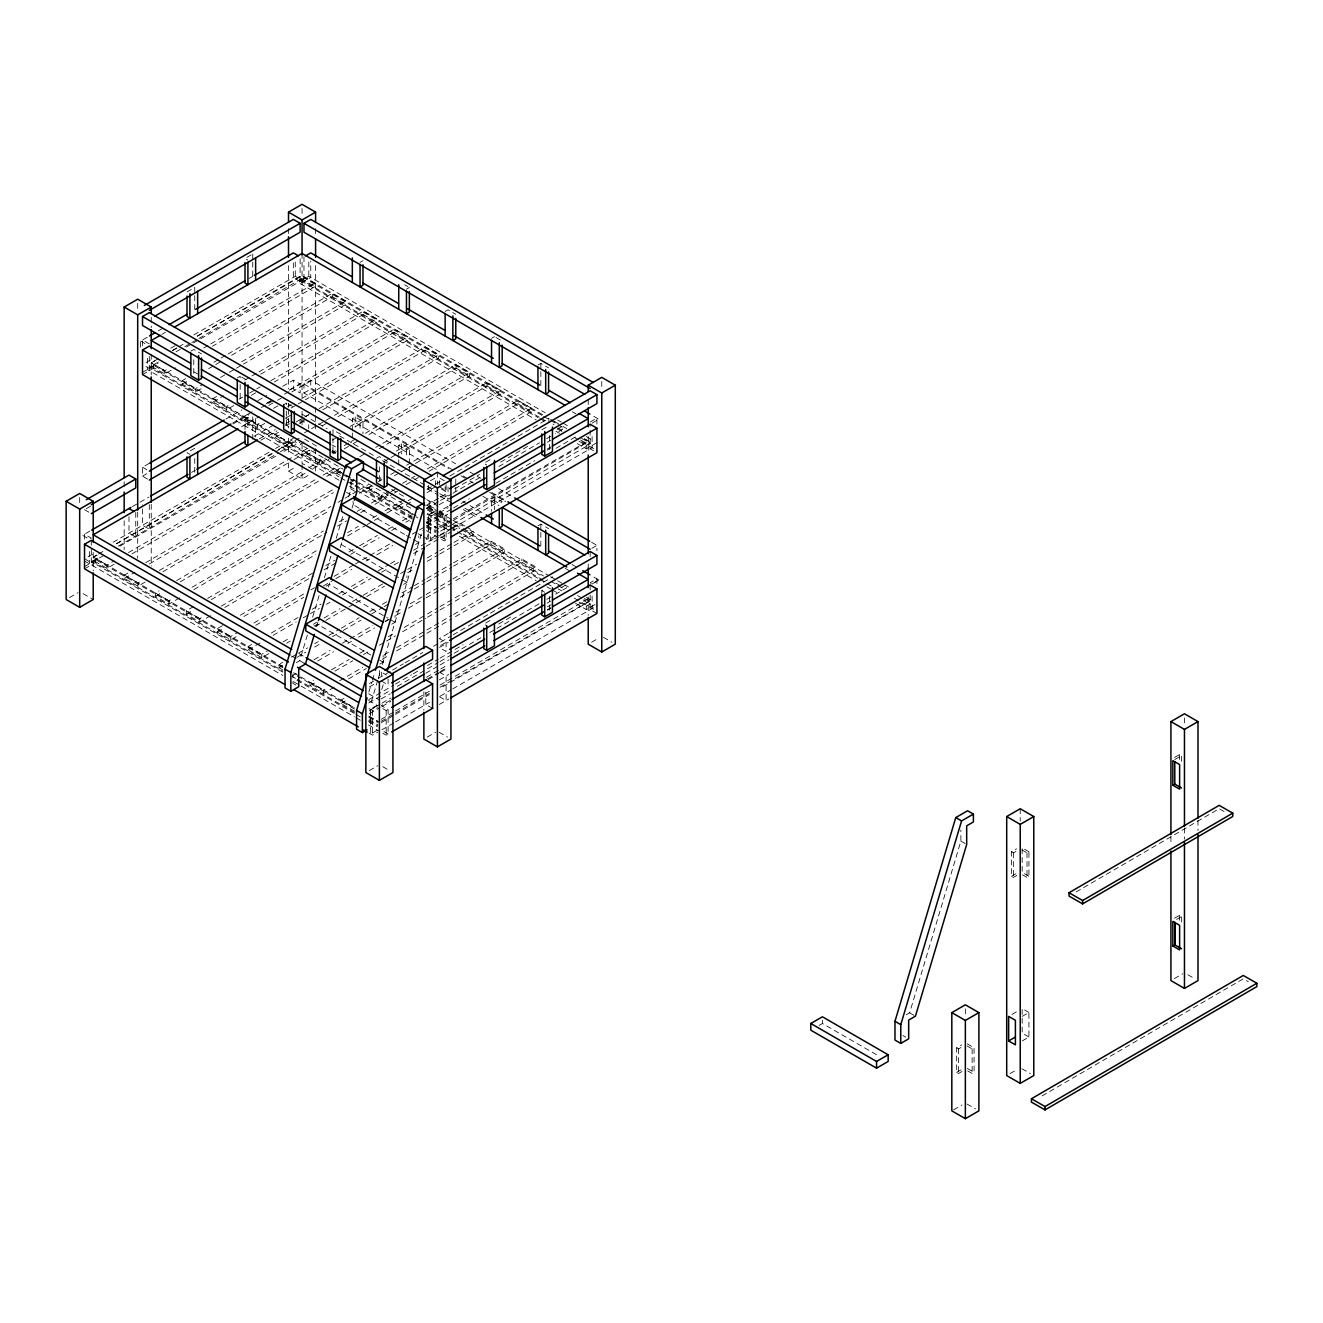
<?xml version="1.0" encoding="UTF-8"?>
<svg xmlns="http://www.w3.org/2000/svg" width="1323" height="1323" viewBox="0 0 1323 1323"><rect width="100%" height="100%" fill="white"/><g stroke="black" fill="none" stroke-linecap="round" stroke-linejoin="round"><path stroke-width="0.75" stroke-dasharray="5 3.75" d="M307.366 635.023L299.709 660.673L296.319 662.641M312.658 617.262L319.141 595.548M324.433 577.787L332.09 552.121M336.224 538.296L342.69 516.582M348.594 496.853L350.942 488.964L350.942 479.654M316.693 626.523L317.867 622.587M328.468 587.048L329.659 583.096M340.259 547.573L342.012 541.653M352.034 508.098L353.803 502.178M368.885 692.045L371.829 682.155M372.424 680.171L374.773 672.266M371.25 701.984L377.716 680.27M378.312 678.302L380.081 672.382M382.43 664.477L422.484 530.258M381.752 689.548L384.117 681.643M426.519 539.536L428.288 533.616L428.288 514.994L435.002 511.125L429.198 507.767L425.841 509.702M906.255 1014.774L909.645 1012.823L960.878 841.097L960.878 829.934M158.297 358.731L151.235 362.849L344.393 474.378M172.42 350.512L183.021 344.344M197.144 336.125L301.363 275.465L314.94 283.238L314.94 286.595L212.507 346.229M158.297 362.089L151.235 366.206L164.813 373.979L175.413 367.811M175.959 351.802L183.021 347.701M184.79 346.659L190.082 343.583M191.852 342.558L197.144 339.465M198.913 338.44L301.363 278.806L301.363 275.465M164.813 373.979L164.813 370.638L168.352 368.571M203.676 348.015L208.968 344.923M210.737 343.897L314.94 283.238M201.063 388.764L195.754 391.84L182.161 384.067L182.161 380.71L185.7 378.659M213.962 362.204L219.254 359.128M221.024 358.086L226.316 355.011M228.085 353.985L332.288 293.326L345.882 301.098L345.882 304.455L243.449 364.09M182.161 384.067L189.239 379.949M208.654 368.637L213.962 365.561M215.732 364.52L221.024 361.444M231.624 355.275L332.288 296.666L332.288 293.326M195.754 391.84L195.754 388.499L202.816 384.381M241.679 361.758L345.882 301.098M220.478 377.452L227.556 373.334M229.309 372.309L234.618 369.233M236.387 368.191L241.679 365.115M233.758 405.599L226.696 409.7L213.102 401.927L213.102 398.57L216.641 396.52M244.904 380.065L250.196 376.989M251.965 375.947L257.257 372.871M259.027 371.846L363.23 311.186L376.823 318.959L376.823 322.316L274.39 381.95M213.102 401.927L223.703 395.759M260.796 374.161L363.23 314.527L363.23 311.186M226.696 409.7L226.696 406.359L230.235 404.292M239.066 399.166L242.589 397.098M249.65 392.997L254.959 389.905M256.728 388.879L260.251 386.829M270.851 380.66L376.823 318.959M251.42 395.312L258.481 391.195M264.699 423.459L257.638 427.561L244.044 419.788L244.044 416.431L251.105 412.329M266.998 403.068L272.306 399.993M289.969 389.706L394.171 329.047L407.765 336.819L407.765 340.176L305.315 399.811M244.044 419.788L249.336 416.695M268.767 405.384L275.829 401.282M277.598 400.257L281.137 398.19M291.721 392.021L394.171 332.387L394.171 329.047M257.638 427.561L257.638 424.22L261.16 422.169M287.653 406.74L291.192 404.689M301.793 398.521L407.765 336.819M291.192 408.03L296.484 404.954M298.254 403.928L303.546 400.836M295.641 441.32L288.563 445.421L274.986 437.648L274.986 434.291L280.278 431.215M296.17 421.954L303.232 417.853M305.001 416.811L308.54 414.761M319.141 408.592L425.113 346.907L438.69 354.696L438.69 358.037L338.026 416.646M274.986 437.648L282.047 433.531M299.709 423.261L306.771 419.143M322.663 409.882L425.113 350.248L425.113 346.907M292.102 440.03L288.563 442.08L274.986 434.291M304.472 432.819L309.764 429.743M311.533 428.718L316.825 425.626M318.595 424.6L323.887 421.524M325.656 420.482L332.718 416.381M334.487 415.356L438.69 354.696M114.175 564.226L107.047 568.361L93.453 560.588L93.453 557.231L100.581 553.097M116.606 543.77L271.463 453.624M278.574 449.473L292.813 441.187M322.134 425.89L327.426 422.814M93.453 560.588L98.795 557.479M118.375 546.085L278.574 452.83M280.36 451.788L296.385 442.461M107.047 568.361L107.047 565.02L114.175 560.869M128.414 552.584L308.193 447.935M326.566 459.18L319.505 463.298L305.911 455.509L305.911 452.152L312.989 448.05M350.066 426.453L456.038 364.768L469.632 372.557L469.632 375.897L368.968 434.506M131.969 553.857L292.168 460.602M293.954 459.577L309.962 450.25M305.911 455.509L316.511 449.34M332.404 440.079L337.712 437.003M355.374 426.717L456.038 368.125L456.038 364.768M319.505 463.298L319.505 459.941L323.044 457.89M331.875 452.747L335.397 450.696M344.228 445.553L349.537 442.461M351.306 441.435L358.368 437.318M365.429 433.216L469.632 372.557M145.1 582.087L137.989 586.238L124.395 578.449L124.395 575.092L131.523 570.957M145.762 562.672L302.405 471.484M309.516 467.333L325.541 458.006M332.652 453.872L336.224 451.788M344.228 448.894L351.306 444.776M353.059 443.751L358.368 440.675M124.395 578.449L135.078 572.231M149.317 563.945L305.96 472.758M313.071 468.607L329.096 459.296M137.989 586.238L137.989 582.881L141.544 580.814M159.355 570.445L315.982 479.257M323.11 475.122L337.348 466.837M340.259 475.321L336.852 473.369L336.852 470.029L340.391 467.962M359.823 456.65L365.115 453.574M375.715 447.406L381.007 444.313M382.777 443.288L486.98 382.628L500.574 390.417L500.574 393.758L398.14 453.392M162.911 571.718L319.554 480.547M326.665 476.396L340.904 468.11M336.852 473.369L340.391 471.319M379.238 448.695L486.98 385.985L486.98 382.628M396.371 451.077L500.574 390.417M179.597 597.88L168.931 604.098L155.337 596.309L155.337 592.952L158.892 590.885M176.687 580.532L333.33 489.345M350.446 481.159L353.985 479.091M384.001 461.611L389.309 458.535M391.062 457.51L396.371 454.417M155.337 596.309L162.448 592.158M180.259 581.806L333.33 492.685M351.141 482.333L354.696 480.266M168.931 604.098L168.931 600.741L172.486 598.674M192.067 587.28L330.899 506.444M338.026 502.31L343.368 499.201M345.138 498.159L357.607 490.916M359.393 489.874L368.29 484.698M388.449 494.901L381.388 499.019L367.794 491.23L367.794 487.889L371.316 485.822M378.395 481.721L381.917 479.654M390.748 474.51L394.287 472.46M406.641 465.266L411.949 462.174M413.719 461.148L517.921 400.489L531.515 408.278L531.515 411.618L429.065 471.253M193.853 589.578L329.129 510.843M359.393 493.214L371.846 485.971M367.794 491.23L373.086 488.154M394.287 475.817L399.579 472.724M401.349 471.699L406.641 468.607M408.41 467.581L413.719 464.505M415.472 463.48L517.921 403.846L517.921 400.489M381.388 499.019L381.388 495.662L388.449 491.544M402.572 483.325L409.65 479.207M411.403 478.182L414.942 476.131M427.312 468.937L531.515 408.278M210.539 615.741L199.856 621.959L186.278 614.17L186.278 610.829L193.39 606.678M207.628 598.393L323.325 531.036M339.349 521.709L346.477 517.574M357.16 511.356L364.272 507.205M371.399 503.054L389.194 492.702M390.98 491.66L396.305 488.551M406.111 484.615L413.173 480.514M414.942 479.472L418.481 477.421M186.278 614.17L193.39 610.019M211.184 599.666L326.897 532.309M337.58 526.091L346.477 520.915M360.716 512.629L366.058 509.52M374.955 504.344L392.749 493.975M394.535 492.933L398.091 490.866M199.856 621.959L199.856 618.602L203.428 616.535M221.222 606.166L317.338 550.219M347.602 532.607L358.285 526.389M372.524 518.103L377.865 514.994M384.976 510.843L406.343 498.407M412.313 516.88L398.736 509.09L398.736 505.75L402.258 503.683M426.982 489.295L434.06 485.177M435.813 484.152L442.891 480.034M449.952 475.933L548.863 418.349L548.863 421.706L553.957 424.617M224.778 607.439L315.569 554.602M347.602 535.947L365.396 525.595M367.182 524.553L372.524 521.444M374.31 520.402L379.651 517.293M386.763 513.159L401.001 504.873M408.129 500.722L411.685 498.655M398.736 509.09L411.089 501.897M426.982 492.636L432.29 489.56M426.453 505.303L438.806 498.11M440.576 497.084L447.637 492.966M454.715 488.849L479.439 474.461M500.623 462.124L530.655 444.644M557.148 429.214L562.44 426.138L562.44 429.479L555.379 433.597M236.139 636.71L230.797 639.819L217.204 632.03L217.204 628.69L224.331 624.539M240.356 615.212L315.106 571.701M325.789 565.483L334.686 560.291M348.925 552.005L357.822 546.829M359.608 545.787L377.402 535.435M388.086 529.217L393.427 526.107M402.324 520.915L411.238 515.738M426.453 508.644L438.806 501.45M440.576 500.425L451.176 494.256M452.946 493.231L481.208 476.776M498.87 466.49L539.486 442.858M546.548 438.74L553.609 434.622M217.204 632.03L222.545 628.921M243.912 616.485L313.336 576.084M324.003 569.866L336.472 562.606M350.711 554.32L356.052 551.211M363.163 547.061L379.188 537.75M391.658 530.49L396.983 527.381M405.896 522.205L409.452 520.121M427.015 520.022L437.615 513.853M439.385 512.828L448.216 507.685M547.127 450.118L550.649 448.067M230.797 639.819L230.797 636.462L237.925 632.328M253.933 623.001L303.777 593.977M310.905 589.843L314.461 587.759M334.041 576.365L353.621 564.971M355.407 563.929L360.732 560.82M362.519 559.794L392.782 542.182M426.601 522.486L442.626 513.159L435.829 509.272M427.015 523.379L437.615 517.21M439.385 516.185L451.755 508.991M453.508 507.949L469.417 498.705M495.91 483.275L534.757 460.669M555.958 448.332L575.389 437.02M255.719 625.316L303.777 597.335M323.358 585.94L334.041 579.722M335.827 578.68L351.835 569.353M366.074 561.068L369.646 559.001M376.757 554.85L392.782 545.523M412.363 534.128L417.704 531.019M419.474 529.977L424.815 526.868M426.601 525.843L442.626 516.516L442.626 513.159M440.609 527.811L451.209 521.642M452.979 520.617L588.967 441.452L583.873 438.525M440.609 531.168L451.209 524.999M452.979 523.958L588.967 444.793L588.967 441.452M268.85 653.529L261.739 657.68L248.145 649.891L248.145 646.55L251.701 644.466M271.281 633.072L297.989 617.527M312.228 609.241L321.125 604.065M338.92 593.696L344.261 590.587M351.389 586.453L367.414 577.126M378.08 570.908L388.764 564.689M390.55 563.648L397.661 559.513M413.686 550.186L438.608 535.683M440.394 534.641L451.06 528.423M452.846 527.381L459.974 523.246L465.068 526.157M248.145 649.891L260.614 642.647M273.067 635.387L296.203 621.926M303.331 617.775L308.672 614.666M310.442 613.624L319.356 608.448M326.467 604.297L330.022 602.23M342.492 594.97L351.389 589.793M353.175 588.768L370.969 578.399M381.652 572.181L386.994 569.072M394.105 564.921L401.233 560.787M413.686 553.527L424.369 547.309M426.155 546.283L438.608 539.023M440.394 537.981L451.06 531.78M452.846 530.738L459.974 526.587L459.974 523.246M261.739 657.68L261.739 654.323L267.081 651.214M283.105 641.887L290.217 637.752M313.353 624.274L316.925 622.207M324.036 618.056L340.061 608.729M352.513 601.485L361.411 596.309M363.197 595.267L382.777 583.873M400.571 573.504L405.913 570.395M407.699 569.37L416.596 564.177M427.279 557.959L437.963 551.741M439.732 550.715L452.201 543.455M453.971 542.43L473.551 531.019L466.771 527.133M286.661 643.176L290.217 641.093M315.139 626.589L324.036 621.413M325.822 620.371L347.172 607.935M348.958 606.91L354.299 603.801M356.085 602.759L364.983 597.583M366.752 596.541L384.563 586.188M407.699 572.71L414.827 568.559M427.279 561.316L437.963 555.098M439.732 554.056L452.201 546.812M453.971 545.771L473.551 534.376L473.551 531.019M282.477 669.703L279.087 667.751L279.087 664.411L282.642 662.327M291.54 657.151L296.881 654.042M298.667 653.016L307.564 647.823M314.692 643.689L318.248 641.605M328.931 635.387L339.598 629.169M341.384 628.144L359.178 617.775M369.861 611.557L375.203 608.448M382.33 604.313L387.672 601.204M401.911 592.919L412.578 586.701M414.364 585.659L425.047 579.441M426.833 578.399L451.738 563.896M453.524 562.87L490.899 541.107L504.493 548.88L504.493 552.237L452.879 582.285M279.087 667.751L282.642 665.684M296.881 657.399L305.778 652.206M314.692 647.03L321.803 642.895M332.486 636.677L341.384 631.484M343.17 630.459L360.964 620.09M371.647 613.872L382.33 607.654M384.1 606.629L389.442 603.52M400.125 597.301L412.578 590.041M414.364 589L425.047 582.798M426.833 581.756L451.738 567.253M453.524 566.211L490.899 544.448L490.899 541.107M314.031 659.747L330.055 650.436M342.508 643.176L372.772 625.564M395.908 612.086L403.035 607.952M410.163 603.801L424.402 595.515M426.171 594.474L438.641 587.23M440.41 586.188L451.093 579.97M452.879 578.928L504.493 548.88M292.681 675.54L296.236 673.473M317.603 661.037L333.611 651.71M347.85 643.425L351.422 641.341M358.533 637.206L374.558 627.879M385.241 621.661L388.797 619.577M395.908 615.443L401.249 612.334M408.377 608.183L424.402 598.856M426.171 597.831L438.641 590.571M440.41 589.529L451.093 583.327M334.289 687.183L323.606 693.401L310.029 685.612L310.029 682.271L313.584 680.204M331.378 669.835L349.189 659.466M359.856 653.248L365.198 650.155M388.35 636.677L395.461 632.526M404.358 627.35L425.725 614.914M427.511 613.889L438.178 607.67M439.964 606.629L521.841 558.967L535.435 566.74L535.435 570.097L453.557 617.758M310.029 685.612L317.14 681.477M334.951 671.108L352.745 660.756M363.428 654.538L368.77 651.429M379.436 645.211L384.778 642.102M386.564 641.06L395.461 635.883M402.589 631.733L425.725 618.271M427.511 617.229L438.178 611.011M439.964 609.986L521.841 562.308L521.841 558.967M323.606 693.401L323.606 690.044L327.178 687.977M339.631 680.733L362.767 667.255M384.133 654.819L389.475 651.71M396.586 647.575L425.08 630.988M426.849 629.946L451.771 615.443M453.557 614.418L535.435 566.74M348.528 678.897L366.339 668.528M382.347 659.201L389.475 655.067M396.586 650.916L425.08 634.345M426.849 633.304L451.771 618.8M354.547 711.261L340.954 703.472L340.954 700.132L344.526 698.064M369.448 683.544L376.559 679.41M378.345 678.368L390.798 671.125M392.584 670.083L403.267 663.865M405.036 662.823L422.847 652.471M433.514 646.252L438.856 643.143M440.642 642.102L451.325 635.883M453.094 634.858L488.7 614.137M490.486 613.095L552.782 576.828M340.954 703.472L348.081 699.338M369.448 686.902L374.773 683.793M440.642 645.459L447.753 641.308M368.786 699.619L393.708 685.116M395.494 684.074L411.519 674.763M413.289 673.721L420.416 669.57M427.527 665.436L438.211 659.218M439.997 658.176L463.133 644.714M498.738 623.976L511.191 616.733M561.035 587.726L566.376 584.617L566.376 587.958L555.693 594.176M368.786 702.976L390.153 690.54M397.264 686.389L425.758 669.818M427.527 668.776L438.211 662.558M439.997 661.533L452.449 654.273M454.236 653.231L480.927 637.703M489.824 632.51L495.166 629.401M496.952 628.375L539.668 603.503M546.796 599.352L553.907 595.218M369.497 710.418L380.181 704.2M381.967 703.158L390.864 697.982M426.469 677.26L438.922 670M440.708 668.975L447.819 664.824M547.507 606.794L551.063 604.727M369.497 713.775L380.181 707.557M381.967 706.515L390.864 701.339M428.239 679.575L438.922 673.357M440.708 672.316L447.819 668.181M547.507 610.151L551.063 608.084M381.322 719.232L393.774 711.989M395.56 710.947L429.38 691.268M440.046 685.049L589.578 598.013L589.578 601.353L440.046 688.39M381.322 722.59L393.774 715.33M395.56 714.304L429.38 694.608M1076.095 891.983L1219.161 808.7L1225.958 812.587M1042.111 1095.907L1243.256 978.822L1248.35 981.732M187.006 291.97L194.729 287.488L194.729 293.64M251.188 254.892L245.003 258.465L247.914 260.151M140.602 347.221L140.602 341.086L147.696 336.985M158.363 330.833L163.688 327.757M248.939 278.525L252.495 276.474M161.869 334.372L165.425 332.321M145.927 362.568L153.021 358.467M170.783 348.214L177.894 344.112M193.886 334.884L295.277 276.325L545.44 420.764M154.774 360.799L151.235 362.849L164.813 370.638M172.519 350.562L179.614 346.461M197.359 336.207L302.057 275.779L543.505 415.174M340.97 473.502L153.17 365.082L149.301 367.314L338.886 476.776M142.289 372.474L158.016 363.395M186.444 346.99L191.769 343.914M193.538 342.889L198.863 339.813M200.649 338.787L308.821 276.325L545.175 412.793M142.52 374.574L153.17 368.439L339.168 475.833M300.123 258.845L300.123 283.585L310.756 277.45L310.756 261.078M190.859 351.124L193.77 349.454L201.509 353.919M360.054 262.384L362.965 260.697M237.28 377.915L240.174 376.245L240.174 382.38M406.459 289.175L409.369 287.488M147.597 479.091L142.52 476.164L142.52 467.234L149.631 463.133M225.919 419.077L241.894 409.865M257.869 400.637L266.733 395.527M282.709 386.299L293.342 380.148L300.123 384.067L300.123 392.997L293.342 389.094L293.342 380.148M232.683 422.996L253.983 410.692M266.403 403.532L273.497 399.43M289.472 390.202L300.123 384.067M86.293 508.66L91.634 505.584M142.52 476.164L147.845 473.088M233.013 423.922L248.989 414.694M261.408 407.534L266.733 404.458M268.503 403.432L273.828 400.356M284.478 394.204L289.803 391.128M436.342 469.4L303.976 392.997L303.976 384.067L310.756 380.148L455.625 463.794M194.729 448.249L187.006 452.714L189.9 454.401M245.003 429.462L245.003 419.226L249.65 416.547M245.003 419.226L247.914 420.896L252.544 418.217M241.563 426.8L259.308 416.563M273.497 408.36L280.592 404.259M283.684 404.706L286.578 403.035L286.578 409.171M303.976 392.997L310.756 389.094L448.464 468.607M445.14 311.5L448.034 309.83L455.774 314.295M89.881 531.118L82.588 535.335L89.352 539.238L91.287 538.114L84.523 534.211L84.523 540.346M132.383 506.577L148.771 497.117M191.603 472.377L195.176 470.326M254.082 436.325L273.712 424.981M286.215 417.77L293.342 413.652M259.209 438.938L275.283 429.661M285.983 423.476L289.555 421.425M260.846 440.228L276.92 430.951M285.834 425.791L289.406 423.74M305.679 416.58L309.053 414.628M88.095 556.718L93.437 553.626M113.083 542.281L273.712 449.539M275.498 448.514L293.342 438.211M96.794 555.032L93.222 557.099L282.808 666.56M98.58 554.006L103.922 550.914M116.424 543.703L273.497 453.028M275.283 451.986L293.127 441.684M294.913 440.658L300.271 437.566M282.957 667.751L95.157 559.331L91.287 561.564L282.659 672.051M84.275 566.724L103.773 555.462M119.847 546.201L276.92 455.509M284.048 451.391L300.123 442.114M84.523 568.824L95.157 562.688L282.957 671.108M352.331 430.951L352.331 418.663L355.226 416.993L362.965 421.458L362.965 433.746M491.544 338.291L494.438 336.621M352.331 418.663L360.054 423.128L362.965 421.458M69.54 597.566L77.991 592.687M288.513 462.918L288.513 471.137L295.277 467.234M288.513 471.137L302.057 478.959L308.821 475.04M376.493 458.304L379.387 456.617L387.126 461.082L387.126 465.183M398.736 457.741L398.736 445.471L401.63 443.784L409.369 448.249L409.369 464.621M537.948 365.082L540.842 363.412L548.582 367.877M398.736 445.471L406.459 449.936L409.369 448.249M430.388 480.762L435.465 477.835L435.465 484.979M435.465 486.765L428.702 490.668L428.702 485.309M489.99 459.743L483.805 463.315L486.715 465.001M541.818 429.826L548.003 426.254M426.552 508.131L435.002 503.253L429.198 499.912L429.198 507.767M439.17 504.724L448.05 499.598M547.408 442.229L550.963 440.179M590.157 422.02L596.921 418.118L596.921 424.253M435.714 513.423L430.636 516.35L430.636 540.909L435.714 537.981M448.067 506.296L439.186 511.422L446.099 515.226L446.099 539.801L439.335 535.881M547.524 448.861L551.079 446.81M592.092 423.128L598.856 419.226L591.695 415.091M437.4 512.448L444.164 516.35L447.72 514.3M325.971 586.254L329.278 584.336L387.92 618.188M439.17 527.05L451.59 519.873M453.376 518.848L588.222 440.989L584.65 438.938M491.544 499.052L494.438 497.365L502.178 501.83L499.284 503.517L491.544 499.052L491.544 511.323M579.143 441.336L586.287 445.454L590.157 443.222L579.424 437.037M415.488 544.514L418.796 542.612L418.796 535.914M435.465 535.881L428.702 539.801L428.702 515.226L435.465 511.323L426.668 506.246M577.341 443.652L586.287 448.811L596.921 442.676M439.186 535.98L451.606 528.803M453.392 527.778L592.092 447.687L592.092 435.416M426.519 530.721L444.164 540.909L447.72 538.858M314.08 626.093L317.388 624.191L370.705 654.968M403.598 584.369L406.922 582.451L406.922 575.753M537.948 525.843L540.842 524.173L548.582 528.638M385.076 621.347L388.4 619.429M391.707 624.208L395.031 622.29L395.031 615.592M379.817 664.063L383.141 662.145L383.141 655.447M591.844 548.301L596.921 545.374L596.921 550.732M448.199 633.469L439.335 638.596L446.099 642.498L446.099 651.429L439.335 647.526L448.199 642.399M489.99 620.504L483.805 624.076L486.715 625.746M541.818 594.689L541.818 590.587L544.911 588.801M381.173 698.957L390.103 693.814M425.808 673.192L438.293 665.982M440.079 664.956L449.01 659.797M547.176 603.123L550.748 601.072M377.055 705.341L370.275 709.244L370.275 728.014M377.468 705.572L370.688 709.475L370.688 734.033L377.468 730.131M369.051 708.533L372.623 710.6L377.7 707.673M390.252 700.429L381.322 705.572L388.102 709.475L388.102 734.033L386.167 735.158L382.777 733.207M427.494 678.914L438.442 672.597M440.228 671.571L447.372 667.454M547.325 609.738L550.897 607.67M598.856 579.987L592.092 583.89L590.157 582.781L596.921 578.862L596.921 585.014M592.208 583.956L598.972 580.053L591.695 575.852M382.777 708.648L386.167 710.6L388.102 709.475M439.335 679.89L448.778 674.449M381.173 721.283L393.675 714.073M395.461 713.047L429.363 693.467M440.079 687.282L588.222 601.75L584.65 599.683M579.143 602.081L586.287 606.215L590.157 603.983L582.996 599.848M575.555 603.371L586.287 609.572L596.921 603.42M369.051 733.091L372.623 735.158L377.7 732.231M393.824 722.92L381.322 730.131L388.102 734.033M395.61 721.895L429.512 702.315M440.228 696.13L450.945 689.944M452.714 688.919L597.285 605.587M439.335 704.464L448.778 699.007M369.249 770.598L377.7 765.719M427.246 737.109L435.714 732.231M591.613 642.217L598.376 638.314M1174.543 757.451L1179.62 754.523L1181.555 755.648L1181.555 761.783M1016.858 875.446L1013.468 877.397L1011.533 876.289L1011.533 851.731L1016.61 848.804M1174.791 759.551L1181.555 755.648M1011.533 851.731L1013.468 852.839L1016.858 850.887M1021.918 849.912L1026.995 852.839L1028.93 851.731L1028.93 876.289L1026.995 877.397L1020.231 873.494M1011.533 876.289L1016.61 873.362M819.102 1025.408L822.426 1023.489L879.282 1056.316M1174.543 918.212L1179.62 915.284L1181.671 916.475L1181.671 924.661M1012.012 1014.443L1017.089 1011.516M1176.594 919.402L1181.671 916.475M961.97 1071.514L958.596 1073.466L956.661 1072.341L956.661 1047.783L961.738 1044.856M956.661 1047.783L958.596 1048.907L961.97 1046.94M1022.166 1016.395L1028.93 1012.492L1028.93 1037.05L1022.166 1040.953M967.047 1045.964L972.124 1048.907L974.059 1047.783L974.059 1072.341L972.124 1073.466L967.047 1070.522M956.661 1072.341L961.738 1069.414M1010.077 1073.615L1016.858 1069.695M1174.311 978.64L1182.762 973.761M953.519 1109.881L961.97 1105.003M550.55 419.325L557.347 423.211M301.363 278.806L314.94 286.595M332.288 296.666L345.882 304.455M363.23 314.527L376.823 322.316M394.171 332.387L407.765 340.176M425.113 350.248L438.69 358.037M456.038 368.125L469.632 375.897M486.98 385.985L500.574 393.758M517.921 403.846L531.515 411.618M580.483 439.931L588.967 444.793M434.126 508.297L429.032 505.386L429.032 508.727L434.126 511.654M435.829 512.613L442.626 516.516M463.364 528.538L473.551 534.376M490.899 544.448L504.493 552.237M521.841 562.308L535.435 570.097M584.485 598.443L589.578 601.353M182.161 380.71L195.754 388.499M213.102 398.57L226.696 406.359M244.044 416.431L257.638 424.22M305.911 452.152L319.505 459.941M336.852 470.029L343.649 473.915M345.353 474.891L350.446 477.801M367.794 487.889L381.388 495.662M398.736 505.75L412.313 513.522M426.949 522.023L438.839 528.836M426.949 525.38L438.839 532.193M93.453 557.231L107.047 565.02M124.395 575.092L137.989 582.881M155.337 592.952L168.931 600.741M186.278 610.829L199.856 618.602M217.204 628.69L230.797 636.462M248.145 646.55L261.739 654.323M279.087 664.411L282.477 666.345M310.029 682.271L323.606 690.044M340.954 700.132L354.547 707.904M369.266 716.438L377.75 721.316M369.266 719.795L377.75 724.657M404.722 284.809L407.815 286.595M495.993 337.514L500.623 340.193M572.412 411.767L575.985 413.834M557.694 420.019L561.283 422.087M563.069 423.128L568.443 426.221M586.337 436.557L593.498 440.691M554.238 421.376L561.399 425.51M563.185 426.535L566.757 428.602M541.868 415.339L303.976 278.012L300.123 280.244L537.998 417.572M543.654 416.381L549.012 419.474M550.815 420.516L556.173 423.608M557.959 424.633L565.119 428.768M557.959 427.991L561.663 430.124M574.199 437.367L597.169 450.63M539.784 418.614L545.159 421.706M557.678 428.933L563.036 432.042M300.123 281.352L293.342 277.45L293.342 261.078M593.547 450.763L590.157 448.811L590.157 424.071M300.123 283.585L536.212 419.904M555.892 431.248L559.464 433.316M469.93 472.063L475.304 475.155M477.09 476.197L480.662 478.248M498.556 488.584L512.861 496.836M591.563 542.281L596.921 545.374M303.976 384.067L452.433 469.764M463.166 475.966L468.54 479.058M491.792 492.487L506.097 500.756M460.999 475.833L468.144 479.951M469.93 480.993L473.518 483.06M489.609 492.354L505.7 501.649M482.845 496.257L498.936 505.551M444.412 480.762L439.335 477.835L439.335 484.979M439.335 486.765L446.099 490.668L446.099 481.737M441.386 489.063L448.547 493.198M462.852 501.467L468.226 504.559M470.012 505.601L484.334 513.87M572.016 564.491L577.39 567.584M241.729 377.138L247.914 380.71M288.133 403.928L294.318 407.501M340.722 434.291L332.983 429.826L332.983 435.978M302.057 414.198L309.202 418.333M310.988 419.374L327.095 428.669M339.614 435.895L352.133 443.122M353.869 444.131L375.385 456.551M382.529 460.669L425.46 485.458M427.246 486.484L437.979 492.685M439.765 493.711L448.712 498.887M464.803 508.181L479.124 516.433M427.461 488.849L438.194 495.034M439.98 496.075L452.516 503.302M463.248 509.504L477.57 517.773M565.252 568.394L570.61 571.486M285.371 417.969L288.943 420.036M331.875 444.826L335.447 446.876M426.668 499.548L437.4 505.75M149.301 343.864L142.52 339.961L142.52 346.097M1028.93 851.731L1022.166 847.828L1022.166 872.386L1028.93 876.289M332.222 450.597L335.81 452.664M427.064 505.369L437.797 511.554M439.6 512.596L452.119 519.823M453.905 520.865L462.852 526.025M470.012 530.159L548.747 575.621M550.55 576.646L555.908 579.755M557.694 580.78L563.069 583.873M564.855 584.915L568.443 586.982M586.337 597.318L593.498 601.452M140.602 341.086L147.366 344.989M194.034 371.928L197.607 373.996M285.288 424.617L288.877 426.684M331.825 451.49L335.397 453.557M427.246 508.809L437.979 515.011M439.765 516.053L463.017 529.465M464.803 530.506L543.505 575.935M556.024 583.162L561.399 586.271M577.49 595.565L582.864 598.658M316.511 446L303.976 438.773L303.976 442.114L300.123 444.346L343.037 469.136M391.625 489.361L405.929 497.63M427.395 510.016L434.556 514.151M436.342 515.176L459.594 528.605M461.38 529.63L540.082 575.075M550.815 581.26L556.173 584.369M557.959 585.394L565.119 589.529M427.395 513.374L456.088 529.928M463.166 534.012L545.44 581.525M558.091 588.818L561.663 590.885M574.199 598.112L597.202 611.391M427.048 514.283L434.258 518.451M436.044 519.476L448.563 526.703M450.349 527.745L455.724 530.837M457.51 531.863L537.998 578.333M539.784 579.375L545.159 582.467M546.945 583.493L552.303 586.602M596.921 613.475L590.157 609.572L590.157 593.002M360.931 479.455L411.006 508.363M427.097 517.657L434.258 521.791M436.044 522.833L448.563 530.06M459.296 536.245L536.212 580.648M546.945 586.85L550.517 588.917M552.303 589.942L559.464 594.077M346.179 475.404L356.912 481.605M358.698 482.63L417.721 516.714M426.668 521.874L437.4 528.075M342.756 474.544L353.489 480.745M355.275 481.77L417.87 517.905M426.816 523.081L435.763 528.241M541.818 590.587L544.712 592.257M349.9 482.019L353.489 484.086M355.275 485.128L412.511 518.169M426.816 526.422L435.763 531.581M340.673 477.801L346.047 480.911M347.833 481.936L353.191 485.028M354.977 486.07L412.214 519.112M426.519 527.381L435.465 532.541M145.91 366.471L149.301 368.439M338.986 480.183L147.366 369.547L147.366 355.226M349.619 486.318L410.56 521.51M350.942 488.964L356.747 492.305M960.878 841.097L966.683 844.454M603.453 637.339L611.904 642.217M1187.839 974.737L1194.603 978.64M346.527 492.354L351.901 495.447M418.101 533.682L421.69 535.749M423.476 536.774L430.636 540.909M404.59 534.393L353.059 504.658L353.059 501.301M406.359 535.418L411.701 538.511M413.471 539.536L418.796 542.612M341.169 544.497L399.811 578.349M401.58 579.375L406.922 582.451M142.52 467.234L149.301 471.137M389.69 619.214L395.031 622.29M439.335 672.084L446.099 675.987L446.099 700.545L439.335 696.642M1028.93 1012.492L1022.166 1008.573L1022.166 1033.131L1028.93 1037.05M379.585 660.094L383.141 662.145M383.025 673.06L386.399 675.011M432.571 708.367L425.808 704.464L425.808 692.177M84.523 509.686L89.6 512.629M381.322 681.014L388.102 684.917L388.102 675.987M439.087 732.231L447.554 737.109M1021.918 1068.719L1030.385 1073.615M298.915 653.529L304.273 656.621M368.67 693.798L379.387 699.999M967.295 1043.88L974.059 1047.783M291.705 656.059L305.497 664.03M368.654 700.495L377.601 705.655M909.645 1012.823L915.433 1016.18M293.541 672.745L298.915 675.855M300.701 676.88L354.349 707.855M368.67 716.123L379.387 722.325M297.262 676.02L354.498 709.062M368.803 717.331L377.75 722.49M291.903 676.268L295.476 678.335M297.262 679.361L354.498 712.419M368.803 720.671L377.75 725.831M296.98 680.32L354.217 713.362M356.003 714.387L361.361 717.496M368.522 721.614L377.468 726.79M84.523 558.769L91.287 562.688M967.295 1068.438L974.059 1072.341M84.275 560.869L282.758 675.458M293.491 681.659L354.349 716.785M356.003 717.744L361.361 720.837M368.522 724.971L379.387 731.255M295.839 685.033L292.929 683.363L292.929 673.969M902.865 1035.512L905.775 1037.182M83.068 593.663L93.222 599.517M382.777 766.695L389.541 770.598M967.047 1104.027L975.514 1108.906M1197.993 820.26L1197.993 830.546M1184.465 717.893L1184.465 726.112M1184.465 828.082L1184.465 839.162M1179.62 754.523L1179.62 762.71M1179.62 915.284L1179.62 923.471M1170.921 836.698L1170.921 844.934M1026.995 852.839L1026.995 877.397M1020.231 808.75L1020.231 821.087M1013.468 852.839L1013.468 877.397M972.124 1048.907L972.124 1073.466M965.36 1008.903L965.36 1017.089M958.596 1048.907L958.596 1073.466M822.426 1020.149L822.426 1023.489M601.767 381.471L601.767 387.639M592.092 596.177L592.208 608.514M590.157 551.509L590.157 556.867M590.157 584.816L590.157 591.149M588.222 399.563L588.222 405.731M588.222 436.573L588.222 453.012M588.222 564.011L588.222 568.113M588.222 596.905L588.222 615.393M586.287 445.454L586.287 448.811M586.287 606.215L586.287 609.572M549.558 435.598L549.558 449.919M549.558 596.359L549.558 610.68M540.842 363.412L540.842 369.547M540.842 371.598L540.842 387.97M540.842 524.173L540.842 530.308M540.842 532.359L540.842 548.731M494.438 497.365L494.438 509.653M455.774 479.141L455.774 485.276M455.774 487.327L455.774 491.412M448.034 486.947L448.034 495.133L445.14 496.82L445.14 486.583M444.164 516.35L444.164 540.909M437.4 472.245L437.4 484.582M423.873 691.78L423.873 710.286M409.369 466.672L409.369 472.807M406.459 449.936L406.459 458.122M401.63 443.784L401.63 454.021M398.736 459.792L398.736 465.928M386.167 710.6L386.167 735.158M381.322 672.084L381.322 675.656M380.743 477.438L380.743 480.795M379.387 466.854L379.387 481.192M379.387 670.596L379.387 678.782M372.623 710.6L372.623 735.158M360.054 423.128L360.054 429.28M355.226 416.993L355.226 427.23M352.331 433.001L352.331 439.137M332.983 438.012L332.983 454.384M315.585 228.581L315.585 234.75M315.585 265.592L315.585 405.367M315.585 407.418L315.585 413.586M315.585 415.637L315.585 421.805M315.585 423.856L315.585 432.092M315.585 448.53L315.585 471.137L302.057 463.331L302.057 444.015M310.756 380.148L310.756 389.094M308.821 262.004L308.821 276.325M308.706 424.749L308.706 428.834M303.976 256.794L303.976 281.352M303.976 417.555L303.976 425.741M302.057 208.439L302.057 216.658M302.057 253.454L302.057 397.545M302.057 411.122L302.057 425.51M302.057 464.571L302.057 478.959M301.942 416.365L301.942 424.551M300.123 419.606L300.123 423.691M295.277 262.004L295.277 276.325M288.513 228.581L288.513 234.75M288.513 265.592L288.513 388.912M288.513 403.3L288.513 407.418M288.513 409.469L288.513 427.974M288.513 438.244L288.513 454.699M286.578 411.221L286.578 427.594M255.637 418.481L255.637 436.904M252.743 253.999L252.743 260.151M252.743 262.186L252.743 278.558M252.743 416.811L252.743 439.319M247.914 420.896L247.914 429.082M240.174 384.431L240.174 400.803M194.729 295.691L194.729 312.063M194.729 458.486L194.729 472.807M193.77 359.691L193.77 374.012M153.17 365.082L153.17 368.439M151.235 317.305L151.235 327.591M151.235 354.316L151.235 374.872M151.235 504.361L151.235 566.029M149.301 356.334L149.301 370.672M149.301 504.625L149.301 529.183L142.52 525.281L142.52 504.824M137.691 303.331L137.691 311.55M137.691 512.183L137.691 558.223M135.756 512.448L135.756 537.006L128.993 533.103L128.993 516.731M124.164 481.754L124.164 487.922M124.164 520.815L124.164 549.591M95.157 559.331L95.157 562.688M93.222 552.452L93.222 570.875M91.287 540.164L91.287 564.921M89.352 551.509L89.352 563.796M79.678 497.564L79.678 503.699"/><path stroke-width="1.5" d="M314.345 634.428L305.497 664.03L298.733 667.933L298.733 686.703L290.845 691.268L285.04 687.927L285.04 669.14L345.832 465.431L357.657 458.601L363.461 461.959L363.461 469.814L356.747 473.684L356.747 492.305L354.382 500.193M290.845 691.268L290.845 672.497L351.637 468.772L363.461 461.959M318.463 620.603L326.12 594.953M330.833 579.16L337.894 555.462M342.607 539.685L349.669 515.987M367.116 729.833L362.386 732.578L356.582 729.221L356.582 710.451L417.373 506.742L424.137 502.839M362.386 732.578L362.386 713.792L367.099 697.982M375.368 670.281L423.178 510.083L417.373 506.742M387.656 669.802L424.17 547.424M894.976 1021.29L955.768 817.581L967.593 810.751L973.397 814.092L973.397 821.963L966.683 825.833L966.683 844.454L915.433 1016.18L908.669 1020.083L908.669 1038.853L900.781 1043.417L894.976 1040.06L894.976 1021.29L900.781 1024.647L900.781 1043.417M900.781 1024.647L961.573 820.922L973.397 814.092M1069.034 892.744L1219.161 805.343L1232.755 813.132L1232.755 816.489L1082.627 903.874L1069.034 896.084L1069.034 892.744L1082.627 900.516L1232.755 813.132M1031.444 1098.768L1243.256 975.464L1256.85 983.254L1256.85 986.611L1045.021 1109.898L1031.444 1102.125L1031.444 1098.768L1045.021 1106.557L1256.85 983.254M124.164 477.636L124.164 307.035L137.691 299.213L151.235 307.035L151.235 313.204M288.513 222.413L288.513 212.143L302.057 204.321L315.585 212.143L315.585 222.413M144.306 305.448L293.342 219.403L300.123 223.306L300.123 232.236L154.626 316.247M124.164 307.035L137.691 314.841L151.235 307.035M288.513 212.143L302.057 219.949L315.585 212.143M149.301 310.376L300.123 223.306M423.327 487.575L142.52 325.458L142.52 316.528L149.301 312.608L431.893 475.767M584.799 394.353L303.976 232.236L303.976 223.306L310.756 219.403L593.349 382.545M149.482 335.959L154.808 332.883M169.013 324.681L186.775 314.411M195.655 309.284L245.383 280.575M254.264 275.449L293.342 252.891L298.419 255.819M160.1 335.397L151.235 340.524L190.578 363.246M174.289 327.211L302.057 253.454L564.971 405.251M339.366 488.22L142.52 374.574L142.52 350.016L149.301 346.097L190.446 369.861M305.679 255.819L310.756 252.891L351.901 276.656M190.859 353.175L190.859 375.682L198.599 380.148L201.509 378.477L201.509 358.02M93.222 572.909L93.222 599.517L79.678 607.34L66.15 599.517L66.15 501.285L79.678 493.462L93.222 501.285L93.222 542.215M237.28 379.966L237.28 402.473L245.003 406.938L247.914 405.268L247.914 384.811M86.293 499.73L128.993 475.089L135.756 478.992L135.756 487.922L91.287 513.605M149.631 463.133L224.149 420.102M66.15 501.285L79.678 509.09L93.222 501.285M91.287 504.675L135.756 478.992M149.301 471.137L230.913 424.022M149.301 480.067L238.008 428.85M91.651 530.093L130.927 507.42M150.557 496.092L188.048 474.444M196.962 469.285L245.152 441.469M257.423 439.964L93.222 534.773L291.755 649.395M284.941 684.537L84.523 568.824L84.523 544.266L91.287 540.346L289.919 655.034M283.684 404.706L283.684 429.28L291.407 433.746L294.318 432.059L294.318 411.602M330.089 431.513L330.089 456.071L337.828 460.536L340.722 458.849L340.722 438.393M405.417 548.284L341.466 511.356L341.466 504.658L353.059 497.961L409.915 530.771M376.493 460.338L376.493 482.862L384.232 487.327L387.126 485.657L387.126 467.234M423.873 648.617L423.873 480.067L437.4 472.245L450.945 480.067L450.945 739.061L437.4 746.883L423.873 739.061L423.873 712.336M588.222 391.343L588.222 385.175L601.767 377.369L615.294 385.175L615.294 644.169L601.767 651.991L588.222 644.169L588.222 617.461M442.891 475.784L590.157 390.765L596.921 394.667L596.921 403.598L449.655 488.617M393.543 588.123L329.576 551.195L329.576 544.497L341.169 537.799L398.025 570.626M449.655 479.687L596.921 394.667M423.873 480.067L437.4 487.889L450.945 480.067M588.222 385.175L601.767 392.997L615.294 385.175M449.82 498.573L485.309 478.083M494.174 472.956L543.869 444.28M552.733 439.153L588.222 418.663L579.276 413.504M449.837 505.27L485.359 484.747M494.24 479.621L543.968 450.911M552.849 445.785L590.157 424.253L596.921 428.156L596.921 452.714L451.275 536.807M381.652 627.962L317.685 591.034L317.685 584.336L329.278 577.638L386.134 610.465M483.805 467.416L483.805 487.889L486.715 489.56L494.438 485.094L494.438 460.536M541.818 433.927L541.818 454.384L544.712 456.071L552.452 451.606L552.452 427.048M451.275 512.249L596.921 428.156M369.762 667.817L305.795 630.889L305.795 624.191L317.388 617.494L374.244 650.321M365.859 674.317L379.387 666.494L392.931 674.317L392.931 772.549L379.387 780.372L365.859 772.549L365.859 674.317L379.387 682.122L392.931 674.317M384.877 670.033L425.808 646.401L432.571 650.321L432.571 659.251L391.658 682.866M449.985 632.444L590.157 551.509L596.921 555.428L596.921 564.359L449.655 649.378M391.658 673.936L432.571 650.321M449.655 640.448L596.921 555.428M391.889 692.772L424.022 674.234M450.796 658.771L484.698 639.191M493.628 634.048L543.604 605.19M552.518 600.03L588.222 579.424L577.49 573.223M392.038 699.387L425.956 679.807M450.945 665.386L484.846 645.806M493.777 640.646L543.753 611.805M552.667 606.645L590.157 585.014L596.921 588.917L596.921 613.475L450.564 697.982M483.805 628.177L483.805 648.634L486.715 650.321L494.438 645.856L494.438 623.331M541.818 594.689L541.818 615.145L544.712 616.816L552.452 612.351L552.452 587.792M391.658 707.425L432.72 683.726M450.564 673.407L596.921 588.917M391.658 731.983L432.72 708.285M1170.921 834.648L1170.921 721.597L1184.465 713.775L1197.993 721.597L1197.993 818.209M1006.704 816.556L1020.231 808.75L1033.776 816.556L1033.776 1075.566L1020.231 1083.372L1006.704 1075.566L1006.704 816.556L1020.231 824.378L1033.776 816.556M1170.921 721.597L1184.465 729.403L1197.993 721.597M1172.856 785.234L1179.62 789.136L1179.62 764.578L1172.856 760.675L1172.856 785.234L1174.791 784.109L1181.555 788.012M810.817 1023.489L822.426 1016.792L888.163 1054.762L888.163 1061.459L876.554 1068.157L810.817 1030.187L810.817 1023.489L876.554 1061.459L888.163 1054.762M951.816 1012.624L965.36 1004.802L978.888 1012.624L978.888 1110.857L965.36 1118.679L951.816 1110.857L951.816 1012.624L965.36 1020.43L978.888 1012.624M1008.639 1040.953L1015.403 1044.856L1015.403 1020.298L1008.639 1016.395L1008.639 1040.953L1015.403 1037.05M1172.856 945.978L1179.62 949.897L1179.62 925.339L1172.856 921.42L1172.856 945.978L1174.791 944.87L1181.555 948.773M1170.921 851.086L1170.921 980.591L1184.465 988.413L1197.993 980.591L1197.993 834.648M303.976 223.306L590.157 388.532M362.651 282.857L398.438 303.513M407.385 308.672L444.958 330.37M453.905 335.546L493.281 358.268M502.227 363.428L539.801 385.125M548.747 390.302L570.23 402.688M584.534 410.957L589.909 414.066M514.647 497.878L589.777 541.239M507.883 501.781L590.157 549.277M502.508 507.619L584.799 555.114M142.52 316.528L425.13 479.67M486.12 514.895L493.281 519.029M502.227 524.189L539.801 545.886M548.747 551.063L570.23 563.449M582.748 570.693L589.909 574.81M480.911 517.475L566.757 567.038M201.311 369.431L237.082 390.087M246.028 395.246L283.585 416.943M292.532 422.103L330.089 443.784M340.821 449.985L378.378 471.666M387.325 476.826L424.881 498.523M201.195 376.063L236.982 396.735M245.929 401.894L283.502 423.592M292.449 428.751L330.039 450.448M340.772 456.65L351.505 462.852M362.237 469.053L378.345 478.347M387.292 483.507L424.881 505.204M345.832 465.431L351.637 468.772M955.768 817.581L961.573 820.922M142.52 350.016L346.527 467.796M357.26 473.998L418.101 509.123M353.688 496.489L410.957 529.547M341.466 504.658L407.203 542.612M329.576 544.497L395.312 582.451M317.685 584.336L383.422 622.29M128.993 508.545L134.07 511.472M425.808 679.89L432.571 683.809L432.571 708.367M305.795 624.191L371.531 662.145M306.06 657.647L363.296 690.705M304.24 663.303L361.493 696.361M84.523 544.266L288.513 662.046M297.46 667.205L358.318 702.331M285.04 669.14L290.845 672.497M356.582 710.451L362.386 713.792M293.888 689.696L358.318 726.889M363.676 729.998L367.265 732.066M1184.465 729.403L1184.465 826.015M1184.465 842.47L1184.465 988.413M1174.907 922.429L1174.907 944.936M1174.791 761.601L1174.791 784.109M1174.791 922.363L1174.791 944.87M1082.627 900.516L1082.627 903.874M1045.021 1106.557L1045.021 1109.898M1020.231 824.378L1020.231 1083.372M965.36 1020.43L965.36 1118.679M876.554 1061.459L876.554 1068.157M601.767 392.997L601.767 651.991M588.222 407.782L588.222 426.783M588.222 455.062L588.222 553.725M588.222 568.113L588.222 587.544M548.582 371.961L548.582 392.435L545.688 394.105L545.688 369.547M548.582 534.773L548.582 553.196L545.688 554.866L545.688 530.308M544.712 431.513L544.712 456.071M544.712 594.308L544.712 616.816M537.948 367.132L537.948 389.64M537.948 527.894L537.948 550.401M502.178 345.171L502.178 365.644L499.284 367.314L499.284 342.756M502.178 507.982L502.178 526.405L499.284 528.075L499.284 509.653M491.544 340.342L491.544 362.849M491.544 513.374L491.544 523.61M486.715 467.036L486.715 489.56M486.715 625.746L486.715 650.321M455.774 318.38L455.774 338.853L452.863 340.524L452.863 315.965M445.14 313.551L445.14 336.059M437.4 487.889L437.4 746.883M423.873 663.005L423.873 681.51M409.369 291.589L409.369 312.063L406.459 313.733L406.459 291.209M398.736 284.71L398.736 309.268M384.232 462.769L384.232 487.327M379.387 682.122L379.387 780.372M362.965 264.798L362.965 285.255L360.054 286.942L360.054 264.418M352.331 257.919L352.331 282.477M337.828 438.012L337.828 460.536M315.585 238.868L315.585 257.357M302.057 219.949L302.057 254.892M291.407 411.221L291.407 433.746M288.513 236.8L288.513 257.357M255.637 257.72L255.637 280.244M247.914 262.186L247.914 284.71L245.003 283.023L245.003 262.566M247.914 435.234L247.914 445.471L245.003 443.784L245.003 431.513M245.003 382.38L245.003 406.938M198.599 355.589L198.599 380.148M197.64 291.209L197.64 313.733M197.64 451.97L197.64 474.494M189.9 293.64L189.9 318.198L187.006 316.528L187.006 296.054M189.9 456.435L189.9 478.959L187.006 477.272L187.006 456.815M151.235 329.642L151.235 348.644M151.235 376.923L151.235 502.31M137.691 314.841L137.691 510.116M124.164 492.024L124.164 512.58M79.678 509.09L79.678 607.34"/></g></svg>
